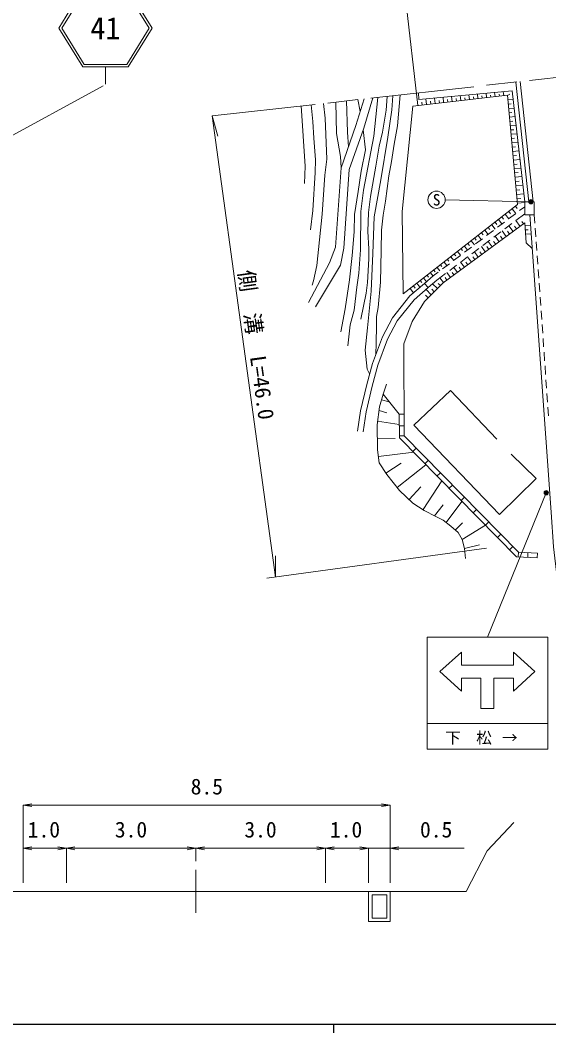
# Model space of a CAD drawing. Units: millimetres at full size, sheet at 1:1000, with parts at other scales. Extents: x 40000 to 680000, y 20000 to 380000.
# Drawn here: x 331717 to 392926, y 204000 to 321330 of the extents above; entities that cross this region are included whole.
import ezdxf
from ezdxf.enums import TextEntityAlignment as Align

# ---------------------------------------------------------------- set-up
doc = ezdxf.new("R2010")
doc.units = ezdxf.units.MM
doc.header["$LTSCALE"] = 1000
doc.linetypes.add('CHAIN', pattern=[18.5, 12, -1.5, 3.5, -1.5])
doc.linetypes.add('DASHED', pattern=[7.5, 6, -1.5])
for name, color, linetype, lineweight in [('M-BGD', 7, 'Continuous', 13), ('M-BMK', 2, 'CHAIN', 13), ('M-STR-HTXT', 7, 'Continuous', 13), ('M-STR-STRC', 7, 'Continuous', 13), ('M-TTL-BAND', 7, 'Continuous', 25)]:
    doc.layers.add(name, color=color, linetype=linetype, lineweight=lineweight)
doc.styles.add('ＭＳ ゴシック', font='')
doc.styles.get('ＭＳ ゴシック').set_extended_font_data('MS Gothic')

# ---------------------------------------------------------------- blocks, each defined once
blk = doc.blocks.new('open_arrow')
at = {"color": 0, "linetype": 'Continuous', "lineweight": -2}
blk.add_lwpolyline([(7.5, 1.25), (0, 0), (7.5, -1.25)], dxfattribs=at)

msp = doc.modelspace()

# ---------------------------------------------------------------- hatches: boundary and pattern name
at = {"layer": 'M-STR-HTXT'}
for points in [[(390698, 300475, -0.41421), (391052, 300464, -0.41421), (391041, 300111, -1)], [(392863, 266693, -0.41421), (392763, 266354, -0.41421), (392424, 266454, -1)]]:
    msp.add_hatch(color=256, dxfattribs=at).paths.add_polyline_path(points)

# ---------------------------------------------------------------- linework, layer by layer
at = {"layer": 'M-BGD'}
for p, q in [((377775, 311440), (375528, 330812)), ((389109, 314167), (390633, 300293)), ((389606, 314221), (391136, 300293)), ((370826, 312128), (371084, 310738)), ((378769, 311555), (378691, 312224)), ((379762, 311670), (379687, 312315)), ((380755, 311785), (380683, 312407)), ((381252, 311843), (381217, 312142)), ((381749, 311901), (381679, 312499)), ((382245, 311958), (382212, 312246)), ((382742, 312016), (382675, 312591)), ((383239, 312073), (383207, 312349)), ((383735, 312131), (383671, 312683)), ((384232, 312189), (384201, 312453)), ((384729, 312246), (384667, 312775)), ((385225, 312304), (385196, 312556)), ((385722, 312362), (385663, 312867)), ((386219, 312419), (386191, 312660)), ((386715, 312477), (386659, 312958)), ((387212, 312534), (387185, 312764)), ((387709, 312592), (387656, 313050)), ((388161, 312596), (388403, 312768)), ((388207, 312098), (388806, 312153)), ((378272, 311497), (378233, 311832)), ((379265, 311612), (379228, 311935)), ((380259, 311728), (380223, 312039)), ((388253, 311600), (388563, 311628)), ((388299, 311102), (388918, 311159)), ((388345, 310604), (388665, 310634)), ((388391, 310106), (389031, 310165)), ((388437, 309608), (388767, 309639)), ((388483, 309110), (389143, 309171)), ((388529, 308612), (388869, 308644)), ((388575, 308115), (389256, 308177)), ((388621, 307617), (388972, 307649)), ((388667, 307119), (389368, 307184)), ((388713, 306621), (389074, 306654)), ((388759, 306123), (389481, 306190)), ((388805, 305625), (389176, 305659)), ((388850, 305127), (389593, 305196)), ((388896, 304629), (389278, 304665)), ((388942, 304132), (389706, 304202)), ((388988, 303634), (389380, 303670)), ((389034, 303136), (389818, 303208)), ((389080, 302638), (389482, 302675)), ((389126, 302140), (389931, 302214)), ((389172, 301642), (389585, 301680)), ((389218, 301144), (390043, 301220)), ((389264, 300646), (389683, 300685)), ((388683, 299463), (389103, 298925)), ((389077, 299771), (389287, 299502)), ((389310, 300148), (390148, 300226)), ((390148, 299715), (389555, 299266)), ((387107, 298233), (387507, 297720)), ((387501, 298540), (387701, 298284)), ((387895, 298848), (388305, 298323)), ((389076, 298905), (388278, 298302)), ((388289, 299156), (388494, 298893)), ((389601, 297447), (389109, 298116)), ((390148, 298900), (389121, 298124)), ((391248, 298793), (391316, 297834)), ((385530, 297002), (385911, 296514)), ((386522, 296976), (385724, 296373)), ((385924, 297310), (386114, 297066)), ((386318, 297617), (386709, 297117)), ((386712, 297925), (386908, 297675)), ((387799, 297940), (387001, 297338)), ((387990, 296262), (387513, 296910)), ((388642, 297762), (387844, 297160)), ((388393, 296558), (388151, 296888)), ((388795, 296855), (388311, 297513)), ((389198, 297151), (388952, 297485)), ((390004, 297743), (389807, 298011)), ((390171, 297528), (390833, 297576)), ((390207, 297029), (390538, 297053)), ((391359, 297235), (391430, 296238)), ((383954, 295771), (384315, 295309)), ((384348, 296079), (384528, 295848)), ((385245, 296012), (384448, 295409)), ((384742, 296387), (385113, 295911)), ((385136, 296694), (385321, 296457)), ((386088, 295834), (385290, 295231)), ((386379, 295077), (385917, 295705)), ((386781, 295374), (386547, 295692)), ((387365, 296798), (386567, 296195)), ((387184, 295670), (386715, 296307)), ((387587, 295966), (387349, 296290)), ((390244, 296530), (390904, 296579)), ((382377, 294540), (382718, 294103)), ((382771, 294848), (382942, 294629)), ((383165, 295156), (383516, 294706)), ((383969, 295048), (383171, 294445)), ((383559, 295463), (383735, 295239)), ((384812, 294870), (384014, 294267)), ((384767, 293893), (384321, 294499)), ((385573, 294485), (385119, 295102)), ((385976, 294781), (385745, 295095)), ((391472, 295639), (391543, 294642)), ((381195, 293617), (381356, 293411)), ((381589, 293925), (381920, 293500)), ((382692, 294083), (381894, 293480)), ((381983, 294233), (382149, 294020)), ((383535, 293905), (382737, 293303)), ((383962, 293300), (383523, 293896)), ((384365, 293596), (384141, 293900)), ((385170, 294189), (384943, 294497)), ((391586, 294044), (391657, 293046)), ((380138, 292155), (379545, 291706)), ((379618, 292387), (379770, 292193)), ((380012, 292694), (380324, 292295)), ((380406, 293002), (380562, 292802)), ((381415, 293119), (380617, 292516)), ((380801, 293310), (381122, 292898)), ((382258, 292941), (381460, 292338)), ((382350, 292115), (381927, 292691)), ((382753, 292411), (382538, 292704)), ((383156, 292708), (382725, 293294)), ((383559, 293004), (383340, 293302)), ((391699, 292448), (391770, 291450)), ((378042, 291156), (378224, 290922)), ((378436, 291464), (378770, 291036)), ((379545, 291706), (378540, 290837)), ((378830, 291771), (378997, 291557)), ((379954, 291201), (378965, 290345)), ((379224, 292079), (379527, 291691)), ((380981, 291977), (379954, 291201)), ((380739, 290930), (380331, 291485)), ((381142, 291227), (380934, 291509)), ((381545, 291523), (381129, 292088)), ((381948, 291819), (381736, 292107)), ((376859, 290233), (377255, 289726)), ((377253, 290541), (377451, 290287)), ((377648, 290848), (378013, 290381)), ((378540, 290837), (378965, 290345)), ((379320, 289522), (378713, 290127)), ((379673, 289876), (379396, 290153)), ((380026, 290230), (379472, 290783)), ((380379, 290584), (380136, 290827)), ((391813, 290852), (391884, 289854)), ((378967, 289168), (378664, 289471)), ((391926, 289256), (391997, 288258)), ((392040, 287660), (392111, 286662)), ((392153, 286064), (392224, 285066)), ((392267, 284468), (392337, 283470)), ((392380, 282872), (392451, 281874)), ((392494, 281276), (392564, 280278)), ((392607, 279680), (392678, 278682)), ((392720, 278084), (392791, 277086)), ((373558, 277355), (374453, 277117)), ((373280, 276118), (374166, 275854)), ((392834, 276488), (392905, 275490)), ((373102, 274861), (375616, 274504)), ((375611, 275670), (376161, 275672)), ((375617, 274314), (376167, 274316)), ((373080, 272810), (375135, 272859)), ((376172, 273183), (375622, 273181)), ((373207, 270761), (377288, 271261)), ((377573, 271756), (377180, 271371)), ((374050, 268855), (375849, 269999)), ((378974, 270328), (378581, 269943)), ((375359, 267174), (378695, 269827)), ((380374, 268901), (379982, 268516)), ((378372, 264626), (380536, 267951)), ((376769, 265785), (378110, 267247)), ((381775, 267473), (381383, 267088)), ((379710, 263898), (380713, 265188)), ((381029, 263142), (382869, 265574)), ((383176, 266046), (382783, 265661)), ((384577, 264618), (384184, 264233)), ((382107, 262246), (382943, 263100)), ((385978, 263191), (385585, 262806)), ((382882, 261154), (385585, 262806)), ((387378, 261763), (386986, 261378)), ((383184, 260125), (384893, 260526)), ((388779, 260336), (388387, 259951)), ((389420, 259682), (389397, 259133)), ((390520, 259636), (390497, 259087)), ((391620, 259590), (391597, 259040))]:
    msp.add_line(p, q, dxfattribs=at)
for points in [[(371531, 312207), (370594, 309131), (368874, 304214), (368236, 295030), (367540, 293237), (365085, 288621)], [(372559, 312321), (371498, 308836), (369813, 304021), (369180, 294908), (368807, 292941), (365898, 288130)], [(373149, 312387), (372653, 307884), (371463, 301658), (371169, 299185), (371106, 294707), (370948, 292021), (370700, 290417), (370380, 287745), (369935, 286025), (369665, 283608)], [(374869, 312579), (374771, 310966), (374298, 307766), (373470, 302841), (372694, 298567), (372544, 294292), (372363, 289922), (371924, 285701), (371648, 283118), (371893, 280885), (372180, 280337)], [(375709, 312672), (375418, 309106), (375032, 306976), (374702, 304944), (374397, 303286), (374001, 300348), (373754, 298751), (373550, 297005), (373517, 294664), (373435, 290963), (373173, 288024), (372992, 286984), (372988, 285987), (372943, 283887), (372910, 282635)], [(374217, 312506), (374113, 310919), (373689, 308357), (373304, 306754), (372913, 304440)], [(377843, 312910), (377871, 312148), (388693, 313146), (390148, 300293)], [(364252, 311396), (364705, 304427), (364635, 302399)], [(365426, 311526), (365607, 309601), (365738, 307684), (365898, 305141), (365890, 303687), (365609, 299282), (365322, 297031)], [(366839, 311684), (367028, 309968), (367214, 305225), (366993, 303375), (366688, 298842), (366081, 292916), (365690, 291114), (365511, 290628)], [(368874, 304214), (368822, 305534), (368362, 308220), (368286, 311845)], [(369507, 311981), (369633, 308373), (369734, 306673)], [(371431, 308646), (371686, 306320), (371190, 303832), (370864, 301481), (370429, 298806), (370386, 296800), (370178, 294055), (369840, 291264), (369363, 287897), (368846, 285207)], [(372913, 304440), (372286, 300910), (372067, 299055), (371987, 296861), (372102, 294857), (372073, 293681), (371935, 290933), (371769, 289711), (371171, 286695)], [(390747, 298793), (393198, 264321), (393489, 260292), (396220, 237126)], [(391025, 294879), (390317, 295533), (390147, 297849), (380685, 290890), (378520, 288720), (377113, 286429), (376126, 283828), (376172, 273183), (389420, 259682), (391620, 259590)], [(378540, 290837), (376854, 289378), (374829, 286838), (373666, 284632), (372508, 281572), (371852, 279103), (371129, 276087), (370791, 273722)], [(378965, 290345), (377325, 288926), (375375, 286481), (374259, 284365), (373128, 281373), (372482, 278944), (371768, 275965), (371435, 273630)], [(374139, 279141), (373734, 278015), (373340, 276536), (373041, 274433), (373109, 271558), (373295, 270042), (374163, 268678), (375639, 266822), (377203, 265387), (378509, 264537), (379832, 263833), (380701, 263390), (381593, 262715), (382424, 261957), (382882, 261154), (383184, 260125), (383304, 258960)], [(386912, 272790), (381533, 278441), (377292, 274404), (387209, 264066), (391480, 268214), (388569, 271043)], [(373734, 278015), (375611, 275670), (375623, 272958), (389180, 259142), (391597, 259040)], [(329059, 220379), (383359, 220379), (385808, 225084), (388870, 228356)]]:
    msp.add_lwpolyline(points, dxfattribs=at)
for points in [[(377185, 311371), (388157, 312644), (389327, 299966), (376071, 289618), (375936, 299156)], [(390148, 300293), (391248, 300293), (391248, 298793), (390148, 298793)], [(372059, 220379), (374559, 220379), (374559, 216879), (372059, 216879)]]:
    msp.add_lwpolyline(points, close=True, dxfattribs=at)
at = {"layer": 'M-BGD', "linetype": 'DASHED'}
msp.add_lwpolyline([(372459, 219979), (374159, 219979), (374159, 217279), (372459, 217279)], close=True, dxfattribs=at)
at = {"layer": 'M-BMK'}
for p, q in [((353933, 310245), (445336, 320433)), ((352059, 222879), (352059, 217879))]:
    msp.add_line(p, q, dxfattribs=at)
at = {"layer": 'M-STR-HTXT'}
for p, q in [((294863, 288365), (341334, 313746)), ((361275, 256801), (353933, 310245)), ((353933, 310245), (354602, 307883)), ((390870, 300293), (380933, 300504)), ((392643, 266574), (385828, 249843)), ((385715, 260159), (360285, 256665)), ((361275, 256801), (361283, 259256)), ((332059, 221379), (332059, 230379)), ((332059, 230369), (374559, 230369)), ((374559, 221379), (374559, 230379)), ((332059, 225379), (337059, 225379)), ((337059, 221379), (337059, 225389)), ((337059, 225379), (352059, 225379)), ((352059, 223879), (352059, 225389)), ((352059, 225379), (367059, 225379)), ((367059, 221379), (367059, 225389)), ((367059, 225379), (372059, 225379)), ((383141, 225379), (370059, 225379)), ((372059, 221379), (372059, 225389))]:
    msp.add_line(p, q, dxfattribs=at)
for centre in [(390870, 300293), (392643, 266574)]:
    msp.add_circle(centre, 250, dxfattribs=at)
at = {"layer": 'M-STR-STRC'}
for p, q in [((338945, 324915), (336182, 320415)), ((339113, 324615), (336534, 320415)), ((346629, 320415), (344050, 324615)), ((346982, 320415), (344218, 324915)), ((336182, 320415), (338945, 315915)), ((336534, 320415), (339113, 316215)), ((344050, 316215), (346629, 320415)), ((344218, 315915), (346982, 320415)), ((338945, 315915), (344218, 315915)), ((339113, 316215), (344050, 316215)), ((341582, 315915), (341582, 313915)), ((378828, 249843), (378828, 236843)), ((392828, 249843), (378828, 249843)), ((392828, 236843), (392828, 249843)), ((382828, 248093), (380328, 245843)), ((382828, 248093), (382828, 246593)), ((388828, 248093), (388828, 246593)), ((388828, 248093), (391328, 245843)), ((382828, 246593), (385078, 246593)), ((382828, 246593), (388828, 246593)), ((385078, 246593), (386578, 246593)), ((386578, 246593), (388828, 246593)), ((380328, 245843), (382828, 243593)), ((391328, 245843), (388828, 243593)), ((385078, 245093), (382828, 245093)), ((382828, 245093), (385078, 245093)), ((382828, 245093), (382828, 243593)), ((385078, 241593), (385078, 245093)), ((388828, 245093), (386578, 245093)), ((386578, 245093), (388828, 245093)), ((386578, 241593), (386578, 245093)), ((388828, 245093), (388828, 243593)), ((385078, 241593), (386578, 241593)), ((378828, 239843), (392828, 239843)), ((392828, 239843), (378828, 239843)), ((392828, 236843), (378828, 236843))]:
    msp.add_line(p, q, dxfattribs=at)
for points in [[(380328, 245843), (382828, 248093), (382828, 246593)], [(388828, 246593), (388828, 248093), (391328, 245843), (388828, 243593), (388828, 245093)], [(382828, 245093), (382828, 243593), (380328, 245843)], [(386578, 245093), (386578, 241593), (385078, 241593), (385078, 245093)]]:
    msp.add_lwpolyline(points, dxfattribs=at)
msp.add_circle((379933, 300525), 1000, dxfattribs=at)
at = {"layer": 'M-TTL-BAND'}
for p, q in [((40000, 205000), (579000, 205000)), ((368000, 205000), (368000, 204000))]:
    msp.add_line(p, q, dxfattribs=at)

# ---------------------------------------------------------------- block references
at = {"layer": 'M-STR-HTXT', "xscale": 133, "yscale": 133}
for p in [(332059, 230369), (332059, 225379), (337059, 225379), (352059, 225379), (367059, 225379), (374559, 225379)]:
    msp.add_blockref('open_arrow', p, dxfattribs=at)
at = {"layer": 'M-STR-HTXT', "xscale": 133, "yscale": 133, "rotation": 180}
for p in [(374559, 230369), (337059, 225379), (352059, 225379), (367059, 225379), (372059, 225379), (372059, 225379)]:
    msp.add_blockref('open_arrow', p, dxfattribs=at)

# ---------------------------------------------------------------- texts
at = {"layer": 'M-STR-HTXT', "style": 'ＭＳ ゴシック'}
msp.add_text('側\u3000溝\u3000L=46.0', height=1833, rotation=277.822, dxfattribs=at).set_placement((357604, 283523), align=Align.BOTTOM_CENTER)
for s, p in [('8.5', (353326, 232532)), ('1.0', (334455, 227542)), ('3.0', (344544, 227542)), ('3.0', (359544, 227542)), ('1.0', (369455, 227542)), ('0.5', (379886, 227542))]:
    msp.add_text(s, height=1833, dxfattribs=at).set_placement(p, align=Align.MIDDLE_CENTER)
at = {"layer": 'M-STR-STRC', "style": 'ＭＳ ゴシック'}
for s, height, p in [('41', 2566, (341582, 320415)), ('S', 1320, (379933, 300525))]:
    msp.add_text(s, height=height, dxfattribs=at).set_placement(p, align=Align.MIDDLE_CENTER)
for s, p in [('下\u3000松', (380928, 237125)), ('→', (387528, 237125))]:
    msp.add_text(s, height=1320, dxfattribs=at).set_placement(p, align=Align.BOTTOM_LEFT)

doc.saveas('drawing.dxf')
